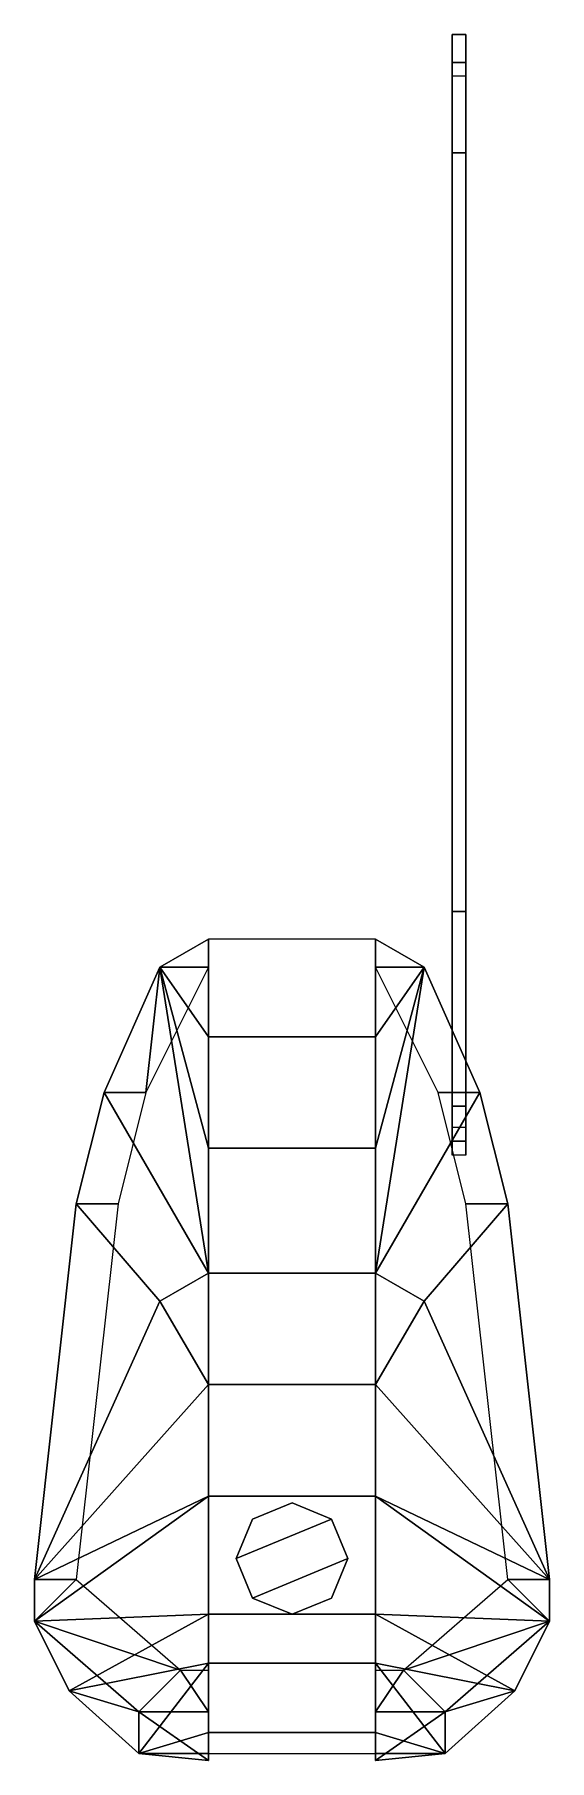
# Model space of a CAD drawing. Extents: x -0.19 to 0.19, y -0.39 to 0.85.
import ezdxf

# ---------------------------------------------------------------- set-up
doc = ezdxf.new("R2010")
doc.units = 0
doc.layers.add('CHAIN', color=3, linetype='CONTINUOUS')

msp = doc.modelspace()

# ---------------------------------------------------------------- linework, layer by layer
at = {"layer": 'CHAIN'}
for points in [[(0.125, 0.83, 0.405), (0.125, 0.85, 0.34), (0.115, 0.85, 0.34), (0.115, 0.83, 0.405)], [(0.125, 0.85, 0.34), (0.125, 0.83, 0.275), (0.115, 0.83, 0.275), (0.115, 0.85, 0.34)], [(0.115, 0.83, 0.405), (0.115, 0.85, 0.34), (0.115, 0.84, 0.34), (0.115, 0.82, 0.405)], [(0.115, 0.85, 0.34), (0.115, 0.83, 0.275), (0.115, 0.82, 0.275), (0.115, 0.84, 0.34)], [(0.125, 0.82, 0.405), (0.125, 0.84, 0.34), (0.125, 0.85, 0.34), (0.125, 0.83, 0.405)], [(0.125, 0.84, 0.34), (0.125, 0.82, 0.275), (0.125, 0.83, 0.275), (0.125, 0.85, 0.34)], [(0.125, 0.83, 0.275), (0.125, 0.765, 0.225), (0.115, 0.765, 0.225), (0.115, 0.83, 0.275)], [(0.115, 0.83, 0.275), (0.115, 0.765, 0.225), (0.115, 0.765, 0.235), (0.115, 0.82, 0.275)], [(0.125, 0.765, 0.235), (0.125, 0.82, 0.275), (0.115, 0.82, 0.275), (0.115, 0.765, 0.235)], [(0.125, 0.82, 0.275), (0.125, 0.765, 0.235), (0.125, 0.765, 0.225), (0.125, 0.83, 0.275)], [(0.125, 0.765, 0.225), (0.125, 0.22, 0.18), (0.115, 0.22, 0.18), (0.115, 0.765, 0.225)], [(0.125, 0.22, 0.19), (0.125, 0.765, 0.235), (0.115, 0.765, 0.235), (0.115, 0.22, 0.19)], [(0.115, 0.765, 0.225), (0.115, 0.22, 0.18), (0.115, 0.22, 0.19), (0.115, 0.765, 0.235)], [(0.125, 0.765, 0.235), (0.125, 0.22, 0.19), (0.125, 0.22, 0.18), (0.125, 0.765, 0.225)], [(0.125, 0.22, 0.18), (0.125, 0.08, 0.175), (0.115, 0.08, 0.175), (0.115, 0.22, 0.18)], [(0.125, 0.08, 0.185), (0.125, 0.22, 0.19), (0.115, 0.22, 0.19), (0.115, 0.08, 0.185)], [(0.115, 0.22, 0.18), (0.115, 0.08, 0.175), (0.115, 0.08, 0.185), (0.115, 0.22, 0.19)], [(0.125, 0.22, 0.19), (0.125, 0.08, 0.185), (0.125, 0.08, 0.175), (0.125, 0.22, 0.18)], [(-0.06, 0.13, 0.72), (-0.06, 0.13, 0.72), (-0.06, 0.2, 0.65), (-0.095, 0.18, 0.65)], [(-0.06, 0.2, 0.65), (-0.06, 0.2, 0.65), (-0.06, 0.18, 0.625), (-0.095, 0.18, 0.65)], [(0.06, 0.13, 0.72), (0.06, 0.2, 0.65), (-0.06, 0.2, 0.65), (-0.06, 0.13, 0.72)], [(-0.06, 0.18, 0.625), (-0.06, 0.2, 0.65), (-0.06, -0.295, 0.84)], [(0.06, 0.2, 0.65), (0.06, 0.2, 0.65), (0.06, 0.13, 0.72), (0.095, 0.18, 0.65)], [(0.06, 0.18, 0.625), (0.06, 0.18, 0.625), (0.06, 0.2, 0.65), (0.095, 0.18, 0.65)], [(0.06, -0.295, 0.84), (0.06, -0.295, 0.84), (0.06, 0.2, 0.65), (0.06, 0.18, 0.625)], [(-0.06, -0.04, 0.84), (-0.06, -0.04, 0.84), (-0.095, 0.18, 0.65), (-0.135, 0.09, 0.65)], [(-0.135, 0.09, 0.65), (-0.135, 0.09, 0.65), (-0.095, 0.18, 0.65), (-0.105, 0.09, 0.625)], [(-0.095, 0.18, 0.65), (-0.095, 0.18, 0.65), (-0.06, 0.18, 0.625), (-0.105, 0.09, 0.625)], [(-0.06, 0.05, 0.78), (-0.06, 0.05, 0.78), (-0.06, 0.13, 0.72), (-0.095, 0.18, 0.65)], [(-0.06, -0.04, 0.84), (-0.06, -0.04, 0.84), (-0.06, 0.05, 0.78), (-0.095, 0.18, 0.65)], [(-0.06, -0.325, 0.625), (-0.06, 0.18, 0.625), (-0.06, -0.39, 0.745), (-0.06, -0.355, 0.65)], [(-0.06, 0.18, 0.625), (-0.06, -0.295, 0.84), (-0.06, -0.37, 0.875), (-0.06, -0.39, 0.745)], [(0.06, 0.13, 0.72), (0.06, 0.13, 0.72), (0.06, 0.05, 0.78), (0.095, 0.18, 0.65)], [(0.06, 0.05, 0.78), (0.06, 0.05, 0.78), (0.06, -0.04, 0.84), (0.095, 0.18, 0.65)], [(0.06, -0.04, 0.84), (0.135, 0.09, 0.65), (0.095, 0.18, 0.65), (0.06, -0.04, 0.84)], [(0.105, 0.09, 0.625), (0.06, 0.18, 0.625), (0.095, 0.18, 0.65), (0.135, 0.09, 0.65)], [(0.06, -0.355, 0.65), (0.06, -0.39, 0.745), (0.06, 0.18, 0.625), (0.06, -0.325, 0.625)], [(0.06, -0.39, 0.745), (0.06, -0.37, 0.875), (0.06, -0.295, 0.84), (0.06, 0.18, 0.625)], [(0.06, 0.05, 0.78), (0.06, 0.13, 0.72), (-0.06, 0.13, 0.72), (-0.06, 0.05, 0.78)], [(-0.095, -0.06, 0.84), (-0.06, -0.04, 0.84), (-0.135, 0.09, 0.65), (-0.155, 0.01, 0.65)], [(-0.155, 0.01, 0.65), (-0.135, 0.09, 0.65), (-0.105, 0.09, 0.625), (-0.125, 0.01, 0.625)], [(0.155, 0.01, 0.65), (0.135, 0.09, 0.65), (0.06, -0.04, 0.84), (0.095, -0.06, 0.84)], [(0.125, 0.01, 0.625), (0.105, 0.09, 0.625), (0.135, 0.09, 0.65), (0.155, 0.01, 0.65)], [(0.125, 0.08, 0.175), (0.125, 0.055, 0.185), (0.115, 0.055, 0.185), (0.115, 0.08, 0.175)], [(0.125, 0.065, 0.19), (0.125, 0.08, 0.185), (0.115, 0.08, 0.185), (0.115, 0.065, 0.19)], [(0.115, 0.08, 0.175), (0.115, 0.055, 0.185), (0.115, 0.065, 0.19), (0.115, 0.08, 0.185)], [(0.125, 0.08, 0.185), (0.125, 0.065, 0.19), (0.125, 0.055, 0.185), (0.125, 0.08, 0.175)], [(0.115, 0.055, 0.185), (0.115, 0.045, 0.205), (0.115, 0.055, 0.205), (0.115, 0.065, 0.19)], [(0.125, 0.065, 0.19), (0.125, 0.055, 0.205), (0.125, 0.045, 0.205), (0.125, 0.055, 0.185)], [(0.06, -0.04, 0.84), (0.06, 0.05, 0.78), (-0.06, 0.05, 0.78), (-0.06, -0.04, 0.84)], [(0.125, 0.055, 0.185), (0.125, 0.045, 0.205), (0.115, 0.045, 0.205), (0.115, 0.055, 0.185)], [(-0.185, -0.26, 0.84), (-0.095, -0.06, 0.84), (-0.155, 0.01, 0.65), (-0.185, -0.26, 0.65)], [(-0.185, -0.26, 0.65), (-0.155, 0.01, 0.65), (-0.125, 0.01, 0.625), (-0.155, -0.26, 0.625)], [(0.185, -0.26, 0.65), (0.155, 0.01, 0.65), (0.095, -0.06, 0.84), (0.185, -0.26, 0.84)], [(0.155, -0.26, 0.625), (0.125, 0.01, 0.625), (0.155, 0.01, 0.65), (0.185, -0.26, 0.65)], [(-0.06, -0.12, 0.88), (-0.06, -0.04, 0.84), (-0.095, -0.06, 0.84)], [(0.06, -0.12, 0.88), (0.06, -0.04, 0.84), (-0.06, -0.04, 0.84), (-0.06, -0.12, 0.88)], [(0.06, -0.04, 0.84), (0.06, -0.12, 0.88), (0.095, -0.06, 0.84)], [(-0.185, -0.26, 0.84), (-0.06, -0.12, 0.88), (-0.095, -0.06, 0.84)], [(0.06, -0.12, 0.88), (0.185, -0.26, 0.84), (0.095, -0.06, 0.84)], [(-0.185, -0.26, 0.84), (-0.06, -0.2, 0.91), (-0.06, -0.12, 0.88)], [(0.06, -0.2, 0.91), (0.06, -0.12, 0.88), (-0.06, -0.12, 0.88), (-0.06, -0.2, 0.91)], [(0.06, -0.2, 0.91), (0.185, -0.26, 0.84), (0.06, -0.12, 0.88)], [(-0.06, -0.2, 0.91), (-0.185, -0.29, 0.84), (-0.06, -0.285, 0.91)], [(-0.185, -0.26, 0.84), (-0.185, -0.29, 0.84), (-0.06, -0.2, 0.91)], [(0.06, -0.285, 0.91), (0.06, -0.2, 0.91), (-0.06, -0.2, 0.91), (-0.06, -0.285, 0.91)], [(0, -0.205, 0.92), (-0.0283, -0.2167, 0.92), (-0.04, -0.245, 0.92), (0.0283, -0.2167, 0.92)], [(0, -0.205, 0.91), (-0.0283, -0.2167, 0.91), (-0.0283, -0.2167, 0.92), (0, -0.205, 0.92)], [(0.0283, -0.2167, 0.91), (0, -0.205, 0.91), (0, -0.205, 0.92), (0.0283, -0.2167, 0.92)], [(0.06, -0.285, 0.91), (0.185, -0.29, 0.84), (0.06, -0.2, 0.91)], [(0.185, -0.29, 0.84), (0.185, -0.26, 0.84), (0.06, -0.2, 0.91)], [(-0.0283, -0.2167, 0.91), (-0.04, -0.245, 0.91), (-0.04, -0.245, 0.92), (-0.0283, -0.2167, 0.92)], [(0.0283, -0.2167, 0.92), (-0.04, -0.245, 0.92), (-0.0283, -0.2733, 0.92), (0.04, -0.245, 0.92)], [(0.04, -0.245, 0.91), (0.0283, -0.2167, 0.91), (0.0283, -0.2167, 0.92), (0.04, -0.245, 0.92)], [(-0.04, -0.245, 0.91), (-0.0283, -0.2733, 0.91), (-0.0283, -0.2733, 0.92), (-0.04, -0.245, 0.92)], [(0.04, -0.245, 0.92), (-0.0283, -0.2733, 0.92), (0, -0.285, 0.92), (0.0283, -0.2733, 0.92)], [(0.0283, -0.2733, 0.91), (0.04, -0.245, 0.91), (0.04, -0.245, 0.92), (0.0283, -0.2733, 0.92)], [(-0.185, -0.29, 0.84), (-0.185, -0.26, 0.84), (-0.185, -0.26, 0.65), (-0.185, -0.29, 0.65)], [(-0.08, -0.325, 0.625), (-0.185, -0.29, 0.65), (-0.155, -0.26, 0.625)], [(-0.185, -0.29, 0.65), (-0.185, -0.26, 0.65), (-0.155, -0.26, 0.625)], [(0.155, -0.26, 0.625), (0.185, -0.29, 0.65), (0.08, -0.325, 0.625)], [(0.155, -0.26, 0.625), (0.185, -0.26, 0.65), (0.185, -0.29, 0.65)], [(0.185, -0.29, 0.65), (0.185, -0.26, 0.65), (0.185, -0.26, 0.84), (0.185, -0.29, 0.84)], [(-0.06, -0.285, 0.91), (-0.185, -0.29, 0.84), (-0.16, -0.34, 0.84)], [(-0.06, -0.32, 0.905), (-0.06, -0.285, 0.91), (-0.16, -0.34, 0.84)], [(0.06, -0.32, 0.905), (0.06, -0.285, 0.91), (-0.06, -0.285, 0.91), (-0.06, -0.32, 0.905)], [(-0.0283, -0.2733, 0.91), (0, -0.285, 0.91), (0, -0.285, 0.92), (-0.0283, -0.2733, 0.92)], [(0, -0.285, 0.91), (0.0283, -0.2733, 0.91), (0.0283, -0.2733, 0.92), (0, -0.285, 0.92)], [(0.06, -0.32, 0.905), (0.16, -0.34, 0.84), (0.06, -0.285, 0.91)], [(0.16, -0.34, 0.84), (0.185, -0.29, 0.84), (0.06, -0.285, 0.91)], [(-0.16, -0.34, 0.84), (-0.185, -0.29, 0.84), (-0.185, -0.29, 0.65)], [(-0.11, -0.355, 0.65), (-0.16, -0.34, 0.84), (-0.185, -0.29, 0.65)], [(-0.08, -0.325, 0.625), (-0.11, -0.355, 0.65), (-0.185, -0.29, 0.65)], [(0.185, -0.29, 0.65), (0.11, -0.355, 0.65), (0.08, -0.325, 0.625)], [(0.11, -0.355, 0.65), (0.185, -0.29, 0.65), (0.16, -0.34, 0.84)], [(0.16, -0.34, 0.84), (0.185, -0.29, 0.65), (0.185, -0.29, 0.84)], [(-0.11, -0.385, 0.84), (-0.06, -0.32, 0.905), (-0.16, -0.34, 0.84)], [(-0.06, -0.37, 0.875), (-0.06, -0.32, 0.905), (-0.11, -0.385, 0.84)], [(0.06, -0.37, 0.875), (0.06, -0.32, 0.905), (-0.06, -0.32, 0.905), (-0.06, -0.37, 0.875)], [(0.06, -0.37, 0.875), (0.11, -0.385, 0.84), (0.06, -0.32, 0.905)], [(0.11, -0.385, 0.84), (0.16, -0.34, 0.84), (0.06, -0.32, 0.905)], [(-0.08, -0.325, 0.625), (-0.06, -0.355, 0.65), (-0.11, -0.355, 0.65)], [(-0.06, -0.325, 0.625), (-0.06, -0.355, 0.65), (-0.08, -0.325, 0.625)], [(0.11, -0.355, 0.65), (0.06, -0.355, 0.65), (0.08, -0.325, 0.625)], [(0.08, -0.325, 0.625), (0.06, -0.355, 0.65), (0.06, -0.325, 0.625)], [(-0.11, -0.385, 0.84), (-0.16, -0.34, 0.84), (-0.11, -0.355, 0.65)], [(0.11, -0.355, 0.65), (0.16, -0.34, 0.84), (0.11, -0.385, 0.84)], [(-0.06, -0.355, 0.65), (-0.06, -0.39, 0.745), (-0.11, -0.355, 0.65)], [(-0.06, -0.39, 0.745), (-0.11, -0.385, 0.84), (-0.11, -0.355, 0.65)], [(0.11, -0.355, 0.65), (0.06, -0.39, 0.745), (0.06, -0.355, 0.65)], [(0.11, -0.355, 0.65), (0.11, -0.385, 0.84), (0.06, -0.39, 0.745)], [(-0.06, -0.385, 0.84), (-0.06, -0.37, 0.875), (-0.11, -0.385, 0.84)], [(0.06, -0.385, 0.84), (0.06, -0.37, 0.875), (-0.06, -0.37, 0.875), (-0.06, -0.385, 0.84)], [(-0.06, -0.39, 0.745), (-0.06, -0.37, 0.875), (-0.06, -0.385, 0.84), (-0.06, -0.39, 0.82)], [(0.06, -0.385, 0.84), (0.11, -0.385, 0.84), (0.06, -0.37, 0.875)], [(0.06, -0.39, 0.82), (0.06, -0.385, 0.84), (0.06, -0.37, 0.875), (0.06, -0.39, 0.745)], [(-0.06, -0.39, 0.82), (-0.06, -0.385, 0.84), (-0.11, -0.385, 0.84)], [(-0.06, -0.39, 0.745), (-0.06, -0.39, 0.82), (-0.11, -0.385, 0.84)], [(0.06, -0.39, 0.745), (0.11, -0.385, 0.84), (0.06, -0.39, 0.82)], [(0.06, -0.39, 0.82), (0.11, -0.385, 0.84), (0.06, -0.385, 0.84)]]:
    msp.add_3dface(points, dxfattribs=at)

doc.saveas('drawing.dxf')
